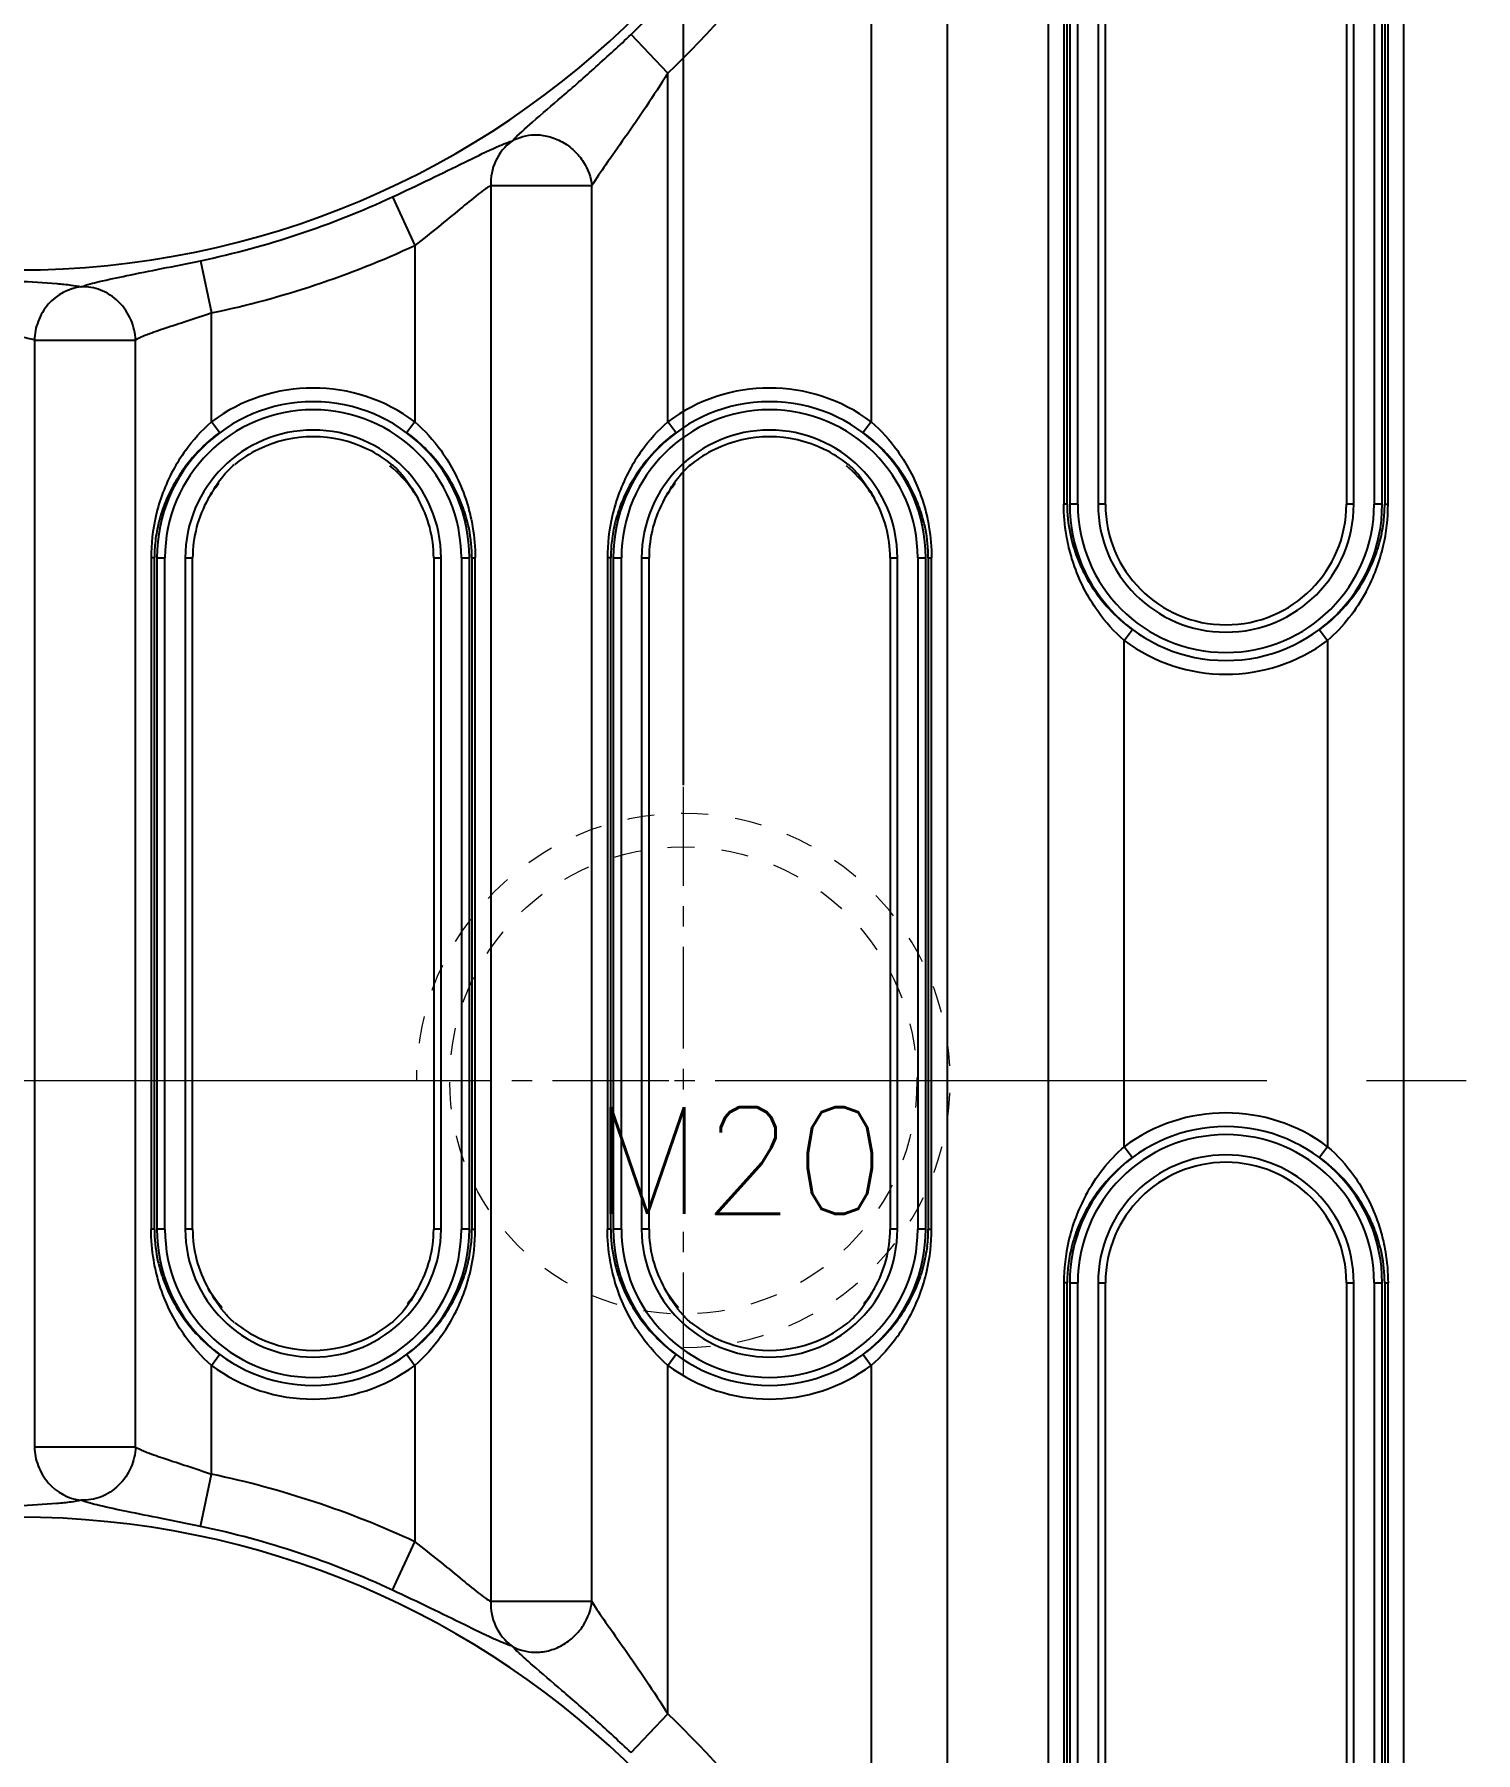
# Model space of a CAD drawing. Header units: millimetres. Extents: x 309 to 11345, y -1340 to 1318.
# Drawn here: x 1151.5 to 1205.5, y -488.6 to -424.3 of the extents above; entities that cross this region are included whole.
import ezdxf

# ---------------------------------------------------------------- set-up
doc = ezdxf.new("R2010")
doc.units = ezdxf.units.MM
doc.header["$LTSCALE"] = 16.335
doc.header["$PDMODE"] = 3
doc.header["$PDSIZE"] = 0.3125
doc.linetypes.add('CENTER', pattern=[0.6, 0.375, -0.075, 0.075, -0.075])
doc.linetypes.add('HIDDEN', pattern=[0.2, 0.1, -0.1])
doc.layers.get('0').update_dxf_attribs({"linetype": 'CONTINUOUS'})
doc.layers.get('Defpoints').update_dxf_attribs({"linetype": 'CONTINUOUS'})
doc.layers.add('center', color=1, linetype='CENTER', lineweight=9)
doc.layers.add('screw', color=33, linetype='CONTINUOUS', lineweight=13)
doc.styles.get("Standard").update_dxf_attribs({"font": 'txt', "width": 0.8})
doc.styles.add('TXT', font='txt.shx', dxfattribs={"bigfont": 'gbcbig.shx'})
doc.dimstyles.get("Standard").update_dxf_attribs({"dimtxt": 0.15625, "dimasz": 0.1875, "dimexe": 0.125, "dimexo": 0.0625, "dimtad": 0, "dimtih": 1, "dimtoh": 1, "dimdsep": 46, "dimtxsty": 'Standard', "dimcen": 0.09, "dimadec": 0, "dimazin": 0, "dimtp": 0.01, "dimtm": 0.01, "dimtfac": 1, "dimtofl": 0, "dimtmove": 0, "dimatfit": 3, "dimfxl": 0, "dimtolj": 1, "dimarcsym": 0})

# ---------------------------------------------------------------- blocks, each defined once
blk = doc.blocks.new('screw_m20_g')
at = {"layer": 'screw', "color": 1, "linetype": 'CENTER', "ltscale": 0.621977}
for p, q in [((0, -11), (0, 11)), ((-11, 0), (11, 0))]:
    blk.add_line(p, q, dxfattribs=at)
at = {"layer": 'screw', "linetype": 'HIDDEN', "ltscale": 0.621977}
blk.add_circle((0, 0), 8.75, dxfattribs=at)
at = {"layer": 'screw', "color": 92, "linetype": 'HIDDEN', "ltscale": 0.621977}
blk.add_arc((0, 0), 10, 270, 180, dxfattribs=at)
at = {"layer": 'screw', "color": 6, "style": 'TXT'}
blk.add_text('M20', height=4, dxfattribs=at).set_placement((-3.4, -5))
blk = doc.blocks.new('*D106')
at = {"color": 4, "lineweight": -2}
blk.add_line((1325.71, -463.458), (1335.614, -463.458), dxfattribs=at)
at = {"layer": 'Defpoints', "color": 0}
for p in [(1045.847, -463.458), (1325.647, -463.458), (1335.614, -463.458)]:
    blk.add_point(p, dxfattribs=at)
at = {"color": 6, "insert": (1345.614, -463.458), "char_height": 10, "attachment_point": 5}
blk.add_mtext('\\A1;0.00', dxfattribs=at)
blk = doc.blocks.new('*D107')
at = {"color": 4, "lineweight": -2}
blk.add_line((1272.21, -436.428), (1335.614, -436.428), dxfattribs=at)
at = {"layer": 'Defpoints', "color": 0}
for p in [(1272.147, -436.428), (1335.614, -436.428), (1045.847, -463.458)]:
    blk.add_point(p, dxfattribs=at)
at = {"color": 6, "insert": (1350.947, -436.428), "char_height": 10, "attachment_point": 5}
blk.add_mtext('\\A1;27.03', dxfattribs=at)
blk = doc.blocks.new('*D108')
at = {"color": 4, "lineweight": -2}
blk.add_line((1291.426, -408.458), (1335.614, -408.458), dxfattribs=at)
at = {"layer": 'Defpoints', "color": 0}
for p in [(1291.364, -408.458), (1335.614, -408.458), (1045.847, -463.458)]:
    blk.add_point(p, dxfattribs=at)
at = {"color": 6, "insert": (1350.281, -408.458), "char_height": 10, "attachment_point": 5}
blk.add_mtext('\\A1;55.00', dxfattribs=at)
blk = doc.blocks.new('*D109')
at = {"color": 4, "lineweight": -2}
blk.add_line((1250.358, -391.101), (1335.614, -391.101), dxfattribs=at)
at = {"layer": 'Defpoints', "color": 0}
for p in [(1250.296, -391.101), (1335.614, -391.101), (1045.847, -463.458)]:
    blk.add_point(p, dxfattribs=at)
at = {"color": 6, "insert": (1351.614, -391.101), "char_height": 10, "attachment_point": 5}
blk.add_mtext('\\A1;72.36', dxfattribs=at)
blk = doc.blocks.new('*D110')
at = {"color": 4, "lineweight": -2}
blk.add_line((1248.11, -321.428), (1335.614, -321.428), dxfattribs=at)
at = {"layer": 'Defpoints', "color": 0}
for p in [(1248.047, -321.428), (1335.614, -321.428), (1045.847, -463.458)]:
    blk.add_point(p, dxfattribs=at)
at = {"color": 6, "insert": (1353.614, -321.428), "char_height": 10, "attachment_point": 5}
blk.add_mtext('\\A1;142.03', dxfattribs=at)
blk = doc.blocks.new('*D111')
at = {"color": 4, "lineweight": -2}
blk.add_line((1273.204, -303.458), (1335.614, -303.458), dxfattribs=at)
at = {"layer": 'Defpoints', "color": 0}
for p in [(1273.141, -303.458), (1335.614, -303.458), (1045.847, -463.458)]:
    blk.add_point(p, dxfattribs=at)
at = {"color": 6, "insert": (1352.281, -303.458), "char_height": 10, "attachment_point": 5}
blk.add_mtext('\\A1;160.00', dxfattribs=at)
blk = doc.blocks.new('*D112')
at = {"color": 4, "lineweight": -2}
blk.add_line((1050.31, -283.428), (1335.614, -283.428), dxfattribs=at)
at = {"layer": 'Defpoints', "color": 0}
for p in [(1050.247, -283.428), (1335.614, -283.428), (1045.847, -463.458)]:
    blk.add_point(p, dxfattribs=at)
at = {"color": 6, "insert": (1352.947, -283.428), "char_height": 10, "attachment_point": 5}
blk.add_mtext('\\A1;180.03', dxfattribs=at)
blk = doc.blocks.new('*D113')
at = {"color": 4, "lineweight": -2}
blk.add_line((1290.91, -258.458), (1335.614, -258.458), dxfattribs=at)
at = {"layer": 'Defpoints', "color": 0}
for p in [(1290.847, -258.458), (1335.614, -258.458), (1045.847, -463.458)]:
    blk.add_point(p, dxfattribs=at)
at = {"color": 6, "insert": (1353.614, -258.458), "char_height": 10, "attachment_point": 5}
blk.add_mtext('\\A1;205.00', dxfattribs=at)
blk = doc.blocks.new('*D114')
at = {"color": 4, "lineweight": -2}
blk.add_line((1272.21, -487.928), (1335.614, -487.928), dxfattribs=at)
at = {"layer": 'Defpoints', "color": 0}
for p in [(1045.847, -463.458), (1272.147, -487.928), (1335.614, -487.928)]:
    blk.add_point(p, dxfattribs=at)
at = {"color": 6, "insert": (1351.614, -487.928), "char_height": 10, "attachment_point": 5}
blk.add_mtext('\\A1;24.47', dxfattribs=at)
blk = doc.blocks.new('*D115')
at = {"color": 4, "lineweight": -2}
for p, q in [((1302.807, -503.458), (1315.614, -502.458)), ((1315.614, -502.458), (1335.614, -502.458)), ((1282.869, -503.458), (1302.807, -503.458))]:
    blk.add_line(p, q, dxfattribs=at)
at = {"layer": 'Defpoints', "color": 0}
for p in [(1045.847, -463.458), (1335.614, -502.458), (1282.807, -503.458)]:
    blk.add_point(p, dxfattribs=at)
at = {"color": 6, "insert": (1349.614, -502.458), "char_height": 10, "attachment_point": 5}
blk.add_mtext('\\A1;40.00', dxfattribs=at)
blk = doc.blocks.new('*D116')
at = {"color": 4, "lineweight": -2}
blk.add_line((1250.358, -521.816), (1335.614, -521.816), dxfattribs=at)
at = {"layer": 'Defpoints', "color": 0}
for p in [(1045.847, -463.458), (1250.296, -521.816), (1335.614, -521.816)]:
    blk.add_point(p, dxfattribs=at)
at = {"color": 6, "insert": (1351.614, -521.816), "char_height": 10, "attachment_point": 5}
blk.add_mtext('\\A1;58.36', dxfattribs=at)
blk = doc.blocks.new('*D117')
at = {"color": 4, "lineweight": -2}
blk.add_line((1248.31, -589.328), (1335.614, -589.328), dxfattribs=at)
at = {"layer": 'Defpoints', "color": 0}
for p in [(1045.847, -463.458), (1248.247, -589.328), (1335.614, -589.328)]:
    blk.add_point(p, dxfattribs=at)
at = {"color": 6, "insert": (1354.281, -589.328), "char_height": 10, "attachment_point": 5}
blk.add_mtext('\\A1;125.87', dxfattribs=at)
blk = doc.blocks.new('*D118')
at = {"color": 4, "lineweight": -2}
blk.add_line((1272.345, -608.458), (1335.614, -608.458), dxfattribs=at)
at = {"layer": 'Defpoints', "color": 0}
for p in [(1045.847, -463.458), (1272.283, -608.458), (1335.614, -608.458)]:
    blk.add_point(p, dxfattribs=at)
at = {"color": 6, "insert": (1352.947, -608.458), "char_height": 10, "attachment_point": 5}
blk.add_mtext('\\A1;145.00', dxfattribs=at)
blk = doc.blocks.new('*D119')
at = {"color": 4, "lineweight": -2}
for p, q in [((1045.91, -628.458), (1295.614, -628.458)), ((1295.614, -628.458), (1315.614, -628.208)), ((1315.614, -628.208), (1335.614, -628.208))]:
    blk.add_line(p, q, dxfattribs=at)
at = {"layer": 'Defpoints', "color": 0}
for p in [(1045.847, -463.458), (1045.847, -628.458), (1335.614, -628.208)]:
    blk.add_point(p, dxfattribs=at)
at = {"color": 6, "insert": (1352.947, -628.208), "char_height": 10, "attachment_point": 5}
blk.add_mtext('\\A1;165.00', dxfattribs=at)
blk = doc.blocks.new('*D120')
at = {"color": 4, "lineweight": -2}
blk.add_line((1290.91, -668.458), (1335.614, -668.458), dxfattribs=at)
at = {"layer": 'Defpoints', "color": 0}
for p in [(1045.847, -463.458), (1290.847, -668.458), (1335.614, -668.458)]:
    blk.add_point(p, dxfattribs=at)
at = {"color": 6, "insert": (1353.614, -668.458), "char_height": 10, "attachment_point": 5}
blk.add_mtext('\\A1;205.00', dxfattribs=at)
blk = doc.blocks.new('*D123')
at = {"color": 4, "lineweight": -2}
for p, q in [((1158.43, -230.167), (1158.43, -210.167)), ((1170.647, -250.167), (1158.43, -230.167)), ((1170.647, -278.966), (1170.647, -250.167))]:
    blk.add_line(p, q, dxfattribs=at)
at = {"layer": 'Defpoints', "color": 0}
for p in [(1158.43, -210.167), (1170.647, -279.028), (1045.847, -463.458)]:
    blk.add_point(p, dxfattribs=at)
at = {"color": 6, "insert": (1158.43, -192.167), "char_height": 10, "attachment_point": 5, "rotation": 90}
blk.add_mtext('\\A1;124.80', dxfattribs=at)
blk = doc.blocks.new('*D124')
at = {"color": 4, "lineweight": -2}
for p, q in [((1232.141, -230.167), (1232.141, -210.167)), ((1243.647, -250.167), (1232.141, -230.167)), ((1243.647, -316.966), (1243.647, -250.167))]:
    blk.add_line(p, q, dxfattribs=at)
at = {"layer": 'Defpoints', "color": 0}
for p in [(1232.141, -210.167), (1243.647, -317.028), (1045.847, -463.458)]:
    blk.add_point(p, dxfattribs=at)
at = {"color": 6, "insert": (1232.141, -192.167), "char_height": 10, "attachment_point": 5, "rotation": 90}
blk.add_mtext('\\A1;197.80', dxfattribs=at)
blk = doc.blocks.new('*D125')
at = {"color": 4, "lineweight": -2}
for p, q in [((1243.861, -230.167), (1243.861, -210.167)), ((1245.346, -250.167), (1243.861, -230.167)), ((1245.346, -386.088), (1245.346, -250.167))]:
    blk.add_line(p, q, dxfattribs=at)
at = {"layer": 'Defpoints', "color": 0}
for p in [(1243.861, -210.167), (1245.346, -386.151), (1045.847, -463.458)]:
    blk.add_point(p, dxfattribs=at)
at = {"color": 6, "insert": (1243.861, -192.167), "char_height": 10, "attachment_point": 5, "rotation": 90}
blk.add_mtext('\\A1;199.50', dxfattribs=at)
blk = doc.blocks.new('*D126')
at = {"color": 4, "lineweight": -2}
for p, q in [((1302.014, -230.167), (1302.014, -210.167)), ((1290.847, -234.482), (1302.014, -230.167)), ((1290.847, -254.42), (1290.847, -234.482))]:
    blk.add_line(p, q, dxfattribs=at)
at = {"layer": 'Defpoints', "color": 0}
for p in [(1302.014, -210.167), (1290.847, -254.482), (1045.847, -463.458)]:
    blk.add_point(p, dxfattribs=at)
at = {"color": 6, "insert": (1302.014, -191.501), "char_height": 10, "attachment_point": 5, "rotation": 90}
blk.add_mtext('\\A1;245.00', dxfattribs=at)
blk = doc.blocks.new('*D127')
at = {"color": 4, "lineweight": -2}
blk.add_line((1267.747, -431.966), (1267.747, -210.167), dxfattribs=at)
at = {"layer": 'Defpoints', "color": 0}
for p in [(1267.747, -210.167), (1267.747, -432.028), (1045.847, -463.458)]:
    blk.add_point(p, dxfattribs=at)
at = {"color": 6, "insert": (1267.747, -192.167), "char_height": 10, "attachment_point": 5, "rotation": 90}
blk.add_mtext('\\A1;221.90', dxfattribs=at)
blk = doc.blocks.new('*D128')
at = {"color": 4, "lineweight": -2}
blk.add_line((1175.847, -452.396), (1175.847, -210.167), dxfattribs=at)
at = {"layer": 'Defpoints', "color": 0}
for p in [(1175.847, -210.167), (1175.847, -452.458), (1045.847, -463.458)]:
    blk.add_point(p, dxfattribs=at)
at = {"color": 6, "insert": (1175.847, -193.501), "char_height": 10, "attachment_point": 5, "rotation": 90}
blk.add_mtext('\\A1;130.00', dxfattribs=at)
blk = doc.blocks.new('*D131')
at = {"color": 4, "lineweight": -2}
blk.add_line((1245.346, -525.14), (1245.346, -714.629), dxfattribs=at)
at = {"layer": 'Defpoints', "color": 0}
for p in [(1045.847, -463.458), (1245.346, -525.077), (1245.346, -714.629)]:
    blk.add_point(p, dxfattribs=at)
at = {"color": 6, "insert": (1245.346, -732.629), "char_height": 10, "attachment_point": 5, "rotation": 90}
blk.add_mtext('\\A1;199.50', dxfattribs=at)
blk = doc.blocks.new('*D132')
at = {"color": 4, "lineweight": -2}
for p, q in [((1243.847, -593.791), (1243.847, -674.629)), ((1243.847, -674.629), (1234.06, -694.629)), ((1234.06, -694.629), (1234.06, -714.629))]:
    blk.add_line(p, q, dxfattribs=at)
at = {"layer": 'Defpoints', "color": 0}
for p in [(1045.847, -463.458), (1243.847, -593.728), (1234.06, -714.629)]:
    blk.add_point(p, dxfattribs=at)
at = {"color": 6, "insert": (1234.06, -731.963), "char_height": 10, "attachment_point": 5, "rotation": 90}
blk.add_mtext('\\A1;198.00', dxfattribs=at)
blk = doc.blocks.new('*D133')
at = {"color": 4, "lineweight": -2}
blk.add_line((1267.747, -492.391), (1267.747, -714.629), dxfattribs=at)
at = {"layer": 'Defpoints', "color": 0}
for p in [(1045.847, -463.458), (1267.747, -492.328), (1267.747, -714.629)]:
    blk.add_point(p, dxfattribs=at)
at = {"color": 6, "insert": (1267.747, -732.629), "char_height": 10, "attachment_point": 5, "rotation": 90}
blk.add_mtext('\\A1;221.90', dxfattribs=at)
blk = doc.blocks.new('*D134')
at = {"color": 4, "lineweight": -2}
for p, q in [((1290.847, -668.521), (1290.847, -688.458)), ((1290.847, -688.458), (1302.533, -694.629)), ((1302.533, -694.629), (1302.533, -714.629))]:
    blk.add_line(p, q, dxfattribs=at)
at = {"layer": 'Defpoints', "color": 0}
for p in [(1045.847, -463.458), (1290.847, -668.458), (1302.533, -714.629)]:
    blk.add_point(p, dxfattribs=at)
at = {"color": 6, "insert": (1302.533, -733.296), "char_height": 10, "attachment_point": 5, "rotation": 90}
blk.add_mtext('\\A1;245.00', dxfattribs=at)
blk = doc.blocks.new('*D165')
at = {"color": 4, "lineweight": -2}
for p, q in [((1285.656, -229.338), (1285.656, -209.338)), ((1275.847, -249.338), (1285.656, -229.338)), ((1275.847, -386.638), (1275.847, -249.338))]:
    blk.add_line(p, q, dxfattribs=at)
at = {"layer": 'Defpoints', "color": 0}
for p in [(1285.656, -209.338), (1275.847, -386.701), (1045.847, -463.458)]:
    blk.add_point(p, dxfattribs=at)
at = {"color": 6, "insert": (1285.656, -191.338), "char_height": 10, "attachment_point": 5, "rotation": 90}
blk.add_mtext('\\A1;230.00', dxfattribs=at)
blk = doc.blocks.new('*D166')
at = {"color": 4, "lineweight": -2}
for p, q in [((1275.847, -526.278), (1275.847, -675.217)), ((1275.847, -675.217), (1285.463, -695.217)), ((1285.463, -695.217), (1285.463, -715.217))]:
    blk.add_line(p, q, dxfattribs=at)
at = {"layer": 'Defpoints', "color": 0}
for p in [(1045.847, -463.458), (1275.847, -526.216), (1285.463, -715.217)]:
    blk.add_point(p, dxfattribs=at)
at = {"color": 6, "insert": (1285.463, -733.217), "char_height": 10, "attachment_point": 5, "rotation": 90}
blk.add_mtext('\\A1;230.00', dxfattribs=at)
blk = doc.blocks.new('*D218')
at = {"color": 4, "lineweight": -2}
blk.add_line((1257.372, -356.458), (1334.895, -356.458), dxfattribs=at)
at = {"layer": 'Defpoints', "color": 0}
for p in [(1257.31, -356.458), (1334.895, -356.458), (1045.847, -463.458)]:
    blk.add_point(p, dxfattribs=at)
at = {"color": 6, "insert": (1351.562, -356.458), "char_height": 10, "attachment_point": 5}
blk.add_mtext('\\A1;107.00', dxfattribs=at)
blk = doc.blocks.new('*D221')
at = {"color": 4, "lineweight": -2}
for p, q in [((1253.827, -229.49), (1253.827, -209.49)), ((1252.91, -249.49), (1253.827, -229.49)), ((1252.91, -351.996), (1252.91, -249.49))]:
    blk.add_line(p, q, dxfattribs=at)
at = {"layer": 'Defpoints', "color": 0}
for p in [(1253.827, -209.49), (1252.91, -352.058), (1045.847, -463.458)]:
    blk.add_point(p, dxfattribs=at)
at = {"color": 6, "insert": (1253.827, -190.823), "char_height": 10, "attachment_point": 5, "rotation": 90}
blk.add_mtext('\\A1;207.06', dxfattribs=at)

msp = doc.modelspace()

# ---------------------------------------------------------------- linework, layer by layer
at = {"color": 7, "linetype": 'Continuous'}
for p, q in [((1185.727, -331.877), (1185.727, -581.04)), ((1189.518, -581.04), (1189.518, -331.877)), ((1202.821, -334.038), (1202.821, -579.008)), ((1190.098, -337.105), (1190.098, -441.878)), ((1190.222, -441.878), (1190.222, -337.105)), ((1190.318, -337.105), (1190.318, -441.878)), ((1190.619, -441.878), (1190.619, -337.105)), ((1191.38, -337.105), (1191.38, -441.878)), ((1191.656, -441.878), (1191.656, -337.105)), ((1200.683, -337.105), (1200.683, -441.878)), ((1200.959, -441.878), (1200.959, -337.105)), ((1201.72, -337.105), (1201.72, -441.878)), ((1202.021, -441.878), (1202.021, -337.105)), ((1202.116, -337.105), (1202.116, -441.878)), ((1202.241, -441.878), (1202.241, -337.105)), ((1182.884, -415.171), (1182.884, -438.789)), ((1175.268, -425.733), (1173.889, -424.284)), ((1175.268, -438.789), (1175.268, -425.733)), ((1164.948, -430.369), (1165.79, -432.183)), ((1168.634, -429.945), (1172.425, -429.945)), ((1168.634, -429.945), (1168.634, -482.971)), ((1172.425, -482.971), (1172.425, -429.945)), ((1165.79, -432.183), (1165.79, -438.789)), ((1157.764, -432.756), (1158.174, -434.713)), ((1158.174, -438.789), (1158.174, -434.713)), ((1151.54, -435.729), (1155.331, -435.729)), ((1151.54, -435.729), (1151.54, -477.187)), ((1155.331, -477.187), (1155.331, -435.729)), ((1158.474, -439.191), (1158.174, -438.789)), ((1165.79, -438.789), (1165.49, -439.191)), ((1175.568, -439.191), (1175.268, -438.789)), ((1182.884, -438.789), (1182.584, -439.191)), ((1190.222, -441.878), (1190.098, -441.878)), ((1190.619, -441.878), (1190.318, -441.878)), ((1191.656, -441.878), (1191.38, -441.878)), ((1200.959, -441.878), (1200.683, -441.878)), ((1202.021, -441.878), (1201.72, -441.878)), ((1202.116, -441.878), (1202.241, -441.878)), ((1156.035, -443.889), (1155.911, -443.889)), ((1155.911, -443.889), (1155.911, -469.027)), ((1156.035, -469.027), (1156.035, -443.889)), ((1156.131, -443.889), (1156.432, -443.889)), ((1156.131, -443.889), (1156.131, -469.027)), ((1156.432, -469.027), (1156.432, -443.889)), ((1157.193, -443.889), (1157.469, -443.889)), ((1157.193, -443.889), (1157.193, -469.027)), ((1157.469, -469.027), (1157.469, -443.889)), ((1166.496, -443.889), (1166.772, -443.889)), ((1166.496, -443.889), (1166.496, -469.027)), ((1166.772, -469.027), (1166.772, -443.889)), ((1167.533, -443.889), (1167.834, -443.889)), ((1167.533, -443.889), (1167.533, -469.027)), ((1167.834, -469.027), (1167.834, -443.889)), ((1167.929, -443.889), (1168.054, -443.889)), ((1167.929, -443.889), (1167.929, -469.027)), ((1168.054, -469.027), (1168.054, -443.889)), ((1173.129, -443.889), (1173.005, -443.889)), ((1173.005, -443.889), (1173.005, -469.027)), ((1173.129, -469.027), (1173.129, -443.889)), ((1173.224, -443.889), (1173.525, -443.889)), ((1173.224, -443.889), (1173.224, -469.027)), ((1173.525, -469.027), (1173.525, -443.889)), ((1174.286, -443.889), (1174.562, -443.889)), ((1174.286, -443.889), (1174.286, -469.027)), ((1174.562, -469.027), (1174.562, -443.889)), ((1183.59, -443.889), (1183.865, -443.889)), ((1183.59, -443.889), (1183.59, -469.027)), ((1183.865, -469.027), (1183.865, -443.889)), ((1184.626, -443.889), (1184.927, -443.889)), ((1184.626, -443.889), (1184.626, -469.027)), ((1184.927, -469.027), (1184.927, -443.889)), ((1185.023, -443.889), (1185.147, -443.889)), ((1185.023, -443.889), (1185.023, -469.027)), ((1185.147, -469.027), (1185.147, -443.889)), ((1192.361, -446.979), (1192.661, -446.577)), ((1199.677, -446.577), (1199.977, -446.979)), ((1192.361, -465.938), (1192.361, -446.979)), ((1199.977, -446.979), (1199.977, -465.938)), ((1192.661, -466.339), (1192.361, -465.938)), ((1199.977, -465.938), (1199.677, -466.339)), ((1156.035, -469.027), (1155.911, -469.027)), ((1156.432, -469.027), (1156.131, -469.027)), ((1157.469, -469.027), (1157.193, -469.027)), ((1166.772, -469.027), (1166.496, -469.027)), ((1167.834, -469.027), (1167.533, -469.027)), ((1167.929, -469.027), (1168.054, -469.027)), ((1173.129, -469.027), (1173.005, -469.027)), ((1173.525, -469.027), (1173.224, -469.027)), ((1174.562, -469.027), (1174.286, -469.027)), ((1183.865, -469.027), (1183.59, -469.027)), ((1184.927, -469.027), (1184.626, -469.027)), ((1185.023, -469.027), (1185.147, -469.027)), ((1190.222, -471.038), (1190.098, -471.038)), ((1190.098, -471.038), (1190.098, -575.811)), ((1190.222, -575.811), (1190.222, -471.038)), ((1190.318, -471.038), (1190.619, -471.038)), ((1190.318, -471.038), (1190.318, -575.811)), ((1190.619, -575.811), (1190.619, -471.038)), ((1191.38, -471.038), (1191.656, -471.038)), ((1191.38, -471.038), (1191.38, -575.811)), ((1191.656, -575.811), (1191.656, -471.038)), ((1200.683, -471.038), (1200.959, -471.038)), ((1200.683, -471.038), (1200.683, -575.811)), ((1200.959, -575.811), (1200.959, -471.038)), ((1201.72, -471.038), (1202.021, -471.038)), ((1201.72, -471.038), (1201.72, -575.811)), ((1202.021, -575.811), (1202.021, -471.038)), ((1202.116, -471.038), (1202.241, -471.038)), ((1202.116, -471.038), (1202.116, -575.811)), ((1202.241, -575.811), (1202.241, -471.038)), ((1158.174, -474.127), (1158.474, -473.725)), ((1158.174, -478.203), (1158.174, -474.127)), ((1165.49, -473.725), (1165.79, -474.127)), ((1165.79, -474.127), (1165.79, -480.733)), ((1175.268, -474.127), (1175.568, -473.725)), ((1175.268, -487.183), (1175.268, -474.127)), ((1182.584, -473.725), (1182.884, -474.127)), ((1182.884, -474.127), (1182.884, -497.745)), ((1155.331, -477.187), (1151.54, -477.187)), ((1157.764, -480.16), (1158.174, -478.203)), ((1164.948, -482.547), (1165.79, -480.733)), ((1172.425, -482.971), (1168.634, -482.971)), ((1173.889, -488.632), (1175.268, -487.183))]:
    msp.add_line(p, q, dxfattribs=at)
for centre, radius, start, end in [((1150.922, -400.15), 32.954, 270, 90), ((1150.922, -400.15), 33.316, 313.581, 334.82747), ((1150.922, -400.15), 35.316, 313.581, 334.82747), ((1150.922, -400.15), 33.316, 281.85069, 294.8986), ((1150.922, -400.15), 35.316, 281.85069, 294.8986), ((1161.982, -443.889), 6.365, 53.25404, 126.74596), ((1179.076, -443.889), 6.365, 53.25404, 126.74596), ((1161.982, -443.889), 5.852, 0, 180), ((1179.076, -443.889), 5.852, 0, 180), ((1161.982, -443.889), 5.551, 0, 180), ((1179.076, -443.889), 5.551, 0, 180), ((1161.982, -443.889), 4.79, 0, 180), ((1162.197, -444.199), 6.24, 129.69019, 140.63245), ((1162.299, -444.313), 6.393, 126.748, 129.74056), ((1161.982, -444.012), 4.664, 63.96218, 116.03267), ((1161.806, -444.143), 6.173, 49.80111, 53.34957), ((1161.717, -444.249), 6.311, 42.47507, 49.80862), ((1179.076, -443.889), 4.79, 0, 180), ((1179.291, -444.199), 6.24, 129.69026, 140.63245), ((1179.393, -444.313), 6.393, 126.748, 129.74063), ((1179.076, -444.013), 4.664, 63.96565, 116.03188), ((1178.899, -444.143), 6.173, 49.80138, 53.34957), ((1178.81, -444.249), 6.311, 42.47507, 49.80889), ((1162.666, -443.792), 6.732, 144.34169, 151.74468), ((1162.029, -444.118), 4.78, 115.98161, 128.66822), ((1161.937, -444.118), 4.779, 51.34028, 64.01248), ((1161.879, -444.106), 6.095, 32.40586, 42.51331), ((1179.759, -443.792), 6.732, 144.34169, 151.74468), ((1179.125, -444.123), 4.785, 115.98445, 128.658), ((1179.023, -444.127), 4.79, 51.35095, 63.99998), ((1178.973, -444.106), 6.095, 32.40586, 42.51331), ((1162.776, -443.856), 6.86, 151.70951, 167.07638), ((1162.091, -444.112), 6.102, 140.63623, 147.92921), ((1179.87, -443.856), 6.86, 151.70951, 167.07638), ((1179.185, -444.112), 6.102, 140.63623, 147.92921), ((1161.939, -444.019), 5.924, 149.14275, 157.86892), ((1162.041, -444.078), 6.042, 147.94484, 149.15733), ((1162.181, -444.127), 4.805, 140.93528, 149.2005), ((1161.988, -444.037), 5.966, 21.71174, 32.40829), ((1179.033, -444.019), 5.924, 149.14275, 157.86892), ((1179.134, -444.078), 6.042, 147.94484, 149.15733), ((1179.274, -444.127), 4.805, 140.93528, 149.2005), ((1179.082, -444.037), 5.966, 21.71174, 32.40829), ((1161.761, -443.946), 5.732, 157.87532, 165.89125), ((1161.982, -443.889), 4.514, 150.50383, 180), ((1161.982, -443.889), 4.514, 0, 29.49639), ((1178.854, -443.946), 5.732, 157.87532, 165.89125), ((1179.076, -443.889), 4.514, 150.50383, 180), ((1179.076, -443.889), 4.514, 0, 29.49639), ((1195.853, -441.861), 5.631, 180.17075, 191.28696), ((1196.169, -441.878), 5.852, 180, 0), ((1196.169, -441.878), 5.551, 180, 360), ((1196.169, -441.878), 4.79, 180, 360), ((1196.169, -441.878), 4.514, 180, 0), ((1195.252, -441.874), 6.989, 347.02362, 359.96407), ((1196.659, -441.878), 5.457, 353.30782, 359.99252), ((1162.896, -443.893), 6.985, 167.0025, 179.96792), ((1161.599, -443.904), 5.565, 165.90603, 173.29158), ((1179.99, -443.893), 6.985, 167.0025, 179.96792), ((1178.693, -443.904), 5.565, 165.90603, 173.29158), ((1196.553, -441.864), 5.564, 345.90789, 353.29315), ((1161.491, -443.89), 5.455, 173.30508, 179.99397), ((1162.299, -443.906), 5.631, 0.17075, 11.28696), ((1178.584, -443.89), 5.455, 173.30508, 179.99397), ((1179.392, -443.906), 5.631, 0.17075, 11.28696), ((1196.391, -441.821), 5.732, 337.87921, 345.89352), ((1196.213, -441.748), 5.924, 329.14621, 337.87264), ((1195.375, -441.911), 6.86, 331.72675, 347.0951), ((1196.065, -441.659), 6.097, 320.63753, 329.14015), ((1196.41, -441.544), 6.275, 222.45432, 233.32018), ((1195.936, -441.552), 6.265, 306.67157, 320.62534), ((1196.169, -441.878), 6.365, 233.25404, 306.74596), ((1196.169, -471.038), 5.852, 0, 180), ((1196.169, -471.038), 6.365, 53.25404, 126.74596), ((1196.169, -471.038), 5.551, 0, 180), ((1196.169, -471.038), 4.79, 0, 180), ((1196.403, -471.365), 6.265, 126.67154, 140.62332), ((1196.169, -471.038), 4.514, 0, 180), ((1195.927, -471.374), 6.277, 42.47881, 53.31829), ((1196.963, -471.005), 6.86, 151.70951, 167.07638), ((1196.274, -471.257), 6.097, 140.63545, 149.13661), ((1196.126, -471.168), 5.924, 149.14275, 157.86892), ((1161.666, -469.01), 5.631, 180.17075, 191.28696), ((1161.982, -469.027), 5.852, 180, 0), ((1161.982, -469.027), 5.551, 180, 360), ((1161.982, -469.027), 4.79, 180, 360), ((1161.982, -469.027), 4.514, 180, 209.49639), ((1161.982, -469.027), 4.514, 330.50383, 0), ((1161.068, -469.023), 6.985, 347.0025, 359.96792), ((1162.474, -469.026), 5.455, 353.30508, 359.99397), ((1178.76, -469.01), 5.631, 180.17075, 191.28696), ((1179.076, -469.027), 5.852, 180, 0), ((1179.076, -469.027), 5.551, 180, 360), ((1179.076, -469.027), 4.79, 180, 360), ((1179.076, -469.027), 4.514, 180, 209.49639), ((1179.076, -469.027), 4.514, 330.50383, 0), ((1178.162, -469.023), 6.985, 347.0025, 359.96792), ((1179.568, -469.026), 5.455, 353.30508, 359.99397), ((1195.948, -471.095), 5.732, 157.87532, 165.89125), ((1162.365, -469.012), 5.565, 345.90603, 353.29158), ((1179.459, -469.012), 5.565, 345.90603, 353.29158), ((1197.083, -471.042), 6.985, 167.0025, 179.96792), ((1195.786, -471.052), 5.565, 165.90603, 173.29158), ((1162.204, -468.97), 5.732, 337.87532, 345.89125), ((1179.297, -468.97), 5.732, 337.87532, 345.89125), ((1195.678, -471.038), 5.455, 173.30508, 179.99397), ((1196.486, -471.054), 5.63, 0.16988, 11.27664), ((1161.188, -469.06), 6.86, 331.70951, 347.07638), ((1178.282, -469.06), 6.86, 331.70951, 347.07638), ((1161.976, -468.879), 5.966, 201.71174, 212.40829), ((1162.179, -468.791), 4.802, 210.79464, 221.26776), ((1161.784, -468.789), 4.805, 320.93528, 329.2005), ((1162.026, -468.897), 5.924, 329.14275, 337.86892), ((1179.07, -468.879), 5.966, 201.71174, 212.40829), ((1179.272, -468.791), 4.802, 210.79466, 221.26768), ((1178.877, -468.789), 4.805, 320.93519, 329.2005), ((1179.119, -468.897), 5.924, 329.14275, 337.86892), ((1162.085, -468.81), 6.095, 212.40586, 222.51331), ((1161.874, -468.804), 6.102, 320.63623, 327.92921), ((1161.299, -469.124), 6.732, 324.34169, 331.74468), ((1161.924, -468.838), 6.042, 327.94484, 329.15733), ((1179.179, -468.81), 6.095, 212.40586, 222.51331), ((1178.967, -468.804), 6.102, 320.63623, 327.92921), ((1178.393, -469.124), 6.732, 324.34169, 331.74468), ((1179.017, -468.838), 6.042, 327.94484, 329.15733), ((1162.248, -468.667), 6.311, 222.47506, 229.80989), ((1162.033, -468.792), 4.786, 231.35107, 244.00529), ((1161.936, -468.796), 4.781, 295.9862, 308.65792), ((1161.767, -468.717), 6.24, 309.69159, 320.63245), ((1179.341, -468.667), 6.311, 222.47507, 229.80858), ((1179.121, -468.798), 4.779, 231.34038, 244.01221), ((1179.029, -468.798), 4.78, 295.98256, 308.66562), ((1178.861, -468.717), 6.24, 309.68998, 320.63245), ((1162.159, -468.773), 6.173, 229.80238, 233.34958), ((1161.982, -468.904), 4.664, 243.9672, 296.03374), ((1161.666, -468.603), 6.393, 306.748, 309.74195), ((1179.253, -468.773), 6.173, 229.80107, 233.34957), ((1179.076, -468.904), 4.664, 243.96232, 296.03219), ((1178.759, -468.603), 6.393, 306.748, 309.74036), ((1161.982, -469.027), 6.365, 233.25404, 306.74596), ((1179.076, -469.027), 6.365, 233.25404, 306.74596), ((1150.922, -512.766), 35.316, 65.1014, 78.14931), ((1150.922, -512.766), 32.954, 270, 90), ((1150.922, -512.766), 33.316, 65.1014, 78.14931), ((1150.922, -512.766), 35.316, 25.17253, 46.419)]:
    msp.add_arc(centre, radius, start, end, dxfattribs=at)
for points, knots in [([(1169.43, -428.274), (1169.671, -428.024), (1170.299, -427.475), (1171.36, -426.567), (1172.601, -425.484), (1173.456, -424.696), (1173.889, -424.284)], [0, 0, 0, 0, 0.174299, 0.417376, 0.700309, 1, 1, 1, 1]), ([(1175.268, -425.733), (1175.001, -426.156), (1174.47, -426.969), (1173.685, -428.112), (1172.994, -429.086), (1172.582, -429.68), (1172.425, -429.945)], [0, 0, 0, 0, 0.294975, 0.573501, 0.81803, 1, 1, 1, 1]), ([(1164.948, -430.369), (1165.423, -430.15), (1166.328, -429.719), (1167.578, -429.106), (1168.493, -428.657), (1169.085, -428.395), (1169.325, -428.303), (1169.43, -428.274)], [0, 0, 0, 0, 0.316984, 0.607394, 0.844395, 0.93449, 1, 1, 1, 1]), ([(1169.429, -428.274), (1169.167, -428.462), (1168.744, -428.982), (1168.623, -429.632), (1168.633, -429.945)], [0, 0, 0, 0, 0.507538, 1, 1, 1, 1]), ([(1169.43, -428.274), (1169.682, -428.126), (1170.159, -427.999), (1170.809, -428.084), (1171.326, -428.285), (1171.773, -428.624), (1172.213, -429.15), (1172.39, -429.635), (1172.425, -429.945)], [0, 0, 0, 0, 0.219346, 0.349949, 0.488612, 0.629623, 0.766145, 1, 1, 1, 1]), ([(1168.634, -429.945), (1168.563, -429.981), (1168.405, -430.086), (1168.022, -430.376), (1167.443, -430.855), (1166.656, -431.5), (1166.088, -431.953), (1165.79, -432.183)], [0, 0, 0, 0, 0.065365, 0.156594, 0.398119, 0.688285, 1, 1, 1, 1]), ([(1153.295, -433.734), (1153.512, -433.65), (1154.083, -433.506), (1155.09, -433.294), (1156.358, -433.045), (1157.279, -432.857), (1157.764, -432.756)], [0, 0, 0, 0, 0.153101, 0.384056, 0.675365, 1, 1, 1, 1]), ([(1150.922, -433.52), (1151.409, -433.547), (1152.075, -433.582), (1152.866, -433.657), (1153.17, -433.704), (1153.295, -433.734)], [0, 0, 0, 0, 0.613709, 0.838324, 1, 1, 1, 1]), ([(1153.295, -433.734), (1152.833, -433.784), (1152.127, -434.166), (1151.651, -435.005), (1151.546, -435.492), (1151.54, -435.729)], [0, 0, 0, 0, 0.488062, 0.750299, 1, 1, 1, 1]), ([(1155.331, -435.729), (1155.321, -435.474), (1155.201, -434.942), (1154.739, -434.261), (1154.059, -433.816), (1153.537, -433.726), (1153.295, -433.734)], [0, 0, 0, 0, 0.244236, 0.508676, 0.767619, 1, 1, 1, 1]), ([(1158.174, -434.713), (1157.871, -434.819), (1157.29, -435.014), (1156.485, -435.275), (1155.837, -435.497), (1155.468, -435.645), (1155.331, -435.729)], [0, 0, 0, 0, 0.319166, 0.607969, 0.840407, 1, 1, 1, 1]), ([(1151.54, -435.729), (1151.461, -435.699), (1151.265, -435.654), (1150.762, -435.582), (1150.339, -435.547), (1150.032, -435.52)], [0, 0, 0, 0, 0.166338, 0.393106, 1, 1, 1, 1]), ([(1166.771, -439.87), (1167.166, -440.421), (1167.586, -441.247), (1167.829, -442.122), (1167.88, -442.346)], [0, 0, 0, 0, 0.746536, 1, 1, 1, 1]), ([(1183.864, -439.87), (1184.259, -440.421), (1184.679, -441.247), (1184.923, -442.122), (1184.974, -442.346)], [0, 0, 0, 0, 0.746536, 1, 1, 1, 1]), ([(1165.911, -441.667), (1165.844, -441.555), (1165.548, -441.101), (1165.175, -440.698), (1164.86, -440.435)], [0, 0, 0, 0, 0.241025, 1, 1, 1, 1]), ([(1164.922, -440.387), (1165.028, -440.471), (1165.424, -440.845), (1165.711, -441.314), (1165.911, -441.667)], [0, 0, 0, 0, 0.250412, 1, 1, 1, 1]), ([(1183.004, -441.667), (1182.938, -441.555), (1182.642, -441.101), (1182.268, -440.699), (1181.953, -440.435)], [0, 0, 0, 0, 0.241025, 1, 1, 1, 1]), ([(1182.016, -440.387), (1182.122, -440.471), (1182.518, -440.845), (1182.805, -441.314), (1183.004, -441.667)], [0, 0, 0, 0, 0.250412, 1, 1, 1, 1]), ([(1167.82, -442.804), (1167.803, -442.72), (1167.729, -442.389), (1167.624, -442.066), (1167.531, -441.83)], [0, 0, 0, 0, 0.253093, 1, 1, 1, 1]), ([(1184.914, -442.804), (1184.897, -442.72), (1184.823, -442.389), (1184.718, -442.066), (1184.624, -441.83)], [0, 0, 0, 0, 0.253093, 1, 1, 1, 1]), ([(1190.272, -443.421), (1190.243, -443.297), (1190.143, -442.788), (1190.098, -442.269), (1190.098, -441.878)], [0, 0, 0, 0, 0.246522, 1, 1, 1, 1]), ([(1167.88, -442.346), (1167.908, -442.471), (1168.009, -442.979), (1168.053, -443.499), (1168.053, -443.889)], [0, 0, 0, 0, 0.246522, 1, 1, 1, 1]), ([(1184.974, -442.346), (1185.002, -442.471), (1185.102, -442.979), (1185.147, -443.499), (1185.147, -443.889)], [0, 0, 0, 0, 0.246522, 1, 1, 1, 1]), ([(1190.331, -442.964), (1190.348, -443.048), (1190.422, -443.378), (1190.527, -443.702), (1190.621, -443.937)], [0, 0, 0, 0, 0.253093, 1, 1, 1, 1]), ([(1191.381, -445.897), (1190.986, -445.347), (1190.566, -444.521), (1190.322, -443.646), (1190.272, -443.421)], [0, 0, 0, 0, 0.746536, 1, 1, 1, 1]), ([(1190.621, -443.937), (1190.688, -444.105), (1190.987, -444.769), (1191.41, -445.376), (1191.78, -445.78)], [0, 0, 0, 0, 0.248204, 1, 1, 1, 1]), ([(1201.718, -468.98), (1201.651, -468.812), (1201.351, -468.147), (1200.927, -467.539), (1200.557, -467.134)], [0, 0, 0, 0, 0.2482, 1, 1, 1, 1]), ([(1200.956, -467.016), (1201.352, -467.567), (1201.772, -468.394), (1202.016, -469.27), (1202.067, -469.494)], [0, 0, 0, 0, 0.746531, 1, 1, 1, 1]), ([(1156.085, -470.57), (1156.056, -470.445), (1155.956, -469.937), (1155.911, -469.417), (1155.911, -469.027)], [0, 0, 0, 0, 0.246522, 1, 1, 1, 1]), ([(1173.178, -470.57), (1173.15, -470.445), (1173.05, -469.937), (1173.005, -469.417), (1173.005, -469.027)], [0, 0, 0, 0, 0.246522, 1, 1, 1, 1]), ([(1202.008, -469.954), (1201.991, -469.869), (1201.917, -469.539), (1201.812, -469.215), (1201.718, -468.98)], [0, 0, 0, 0, 0.253095, 1, 1, 1, 1]), ([(1202.067, -469.494), (1202.095, -469.619), (1202.196, -470.128), (1202.24, -470.647), (1202.24, -471.038)], [0, 0, 0, 0, 0.246502, 1, 1, 1, 1]), ([(1156.144, -470.112), (1156.161, -470.196), (1156.235, -470.527), (1156.34, -470.85), (1156.434, -471.086)], [0, 0, 0, 0, 0.253093, 1, 1, 1, 1]), ([(1173.238, -470.112), (1173.255, -470.196), (1173.329, -470.527), (1173.434, -470.85), (1173.527, -471.086)], [0, 0, 0, 0, 0.253093, 1, 1, 1, 1]), ([(1157.194, -473.046), (1156.799, -472.495), (1156.379, -471.669), (1156.135, -470.794), (1156.085, -470.57)], [0, 0, 0, 0, 0.746536, 1, 1, 1, 1]), ([(1174.287, -473.046), (1173.892, -472.495), (1173.473, -471.669), (1173.229, -470.794), (1173.178, -470.57)], [0, 0, 0, 0, 0.746536, 1, 1, 1, 1]), ([(1159.042, -472.53), (1158.936, -472.445), (1158.54, -472.072), (1158.254, -471.603), (1158.054, -471.249)], [0, 0, 0, 0, 0.250412, 1, 1, 1, 1]), ([(1176.136, -472.53), (1176.03, -472.445), (1175.634, -472.072), (1175.347, -471.603), (1175.147, -471.249)], [0, 0, 0, 0, 0.250412, 1, 1, 1, 1]), ([(1151.54, -477.187), (1151.546, -477.425), (1151.651, -477.911), (1152.127, -478.75), (1152.833, -479.132), (1153.295, -479.182)], [0, 0, 0, 0, 0.249694, 0.511928, 1, 1, 1, 1]), ([(1155.331, -477.187), (1155.321, -477.442), (1155.201, -477.974), (1154.739, -478.655), (1154.059, -479.1), (1153.537, -479.19), (1153.295, -479.182)], [0, 0, 0, 0, 0.244236, 0.508676, 0.767619, 1, 1, 1, 1]), ([(1155.331, -477.187), (1155.468, -477.271), (1155.837, -477.419), (1156.485, -477.641), (1157.29, -477.902), (1157.871, -478.097), (1158.174, -478.203)], [0, 0, 0, 0, 0.159592, 0.392034, 0.68084, 1, 1, 1, 1]), ([(1153.295, -479.182), (1153.17, -479.212), (1152.865, -479.259), (1152.075, -479.334), (1151.409, -479.369), (1150.922, -479.396)], [0, 0, 0, 0, 0.161683, 0.386343, 1, 1, 1, 1]), ([(1157.764, -480.16), (1157.279, -480.059), (1156.358, -479.871), (1155.09, -479.622), (1154.083, -479.41), (1153.512, -479.266), (1153.295, -479.182)], [0, 0, 0, 0, 0.324663, 0.615967, 0.846911, 1, 1, 1, 1]), ([(1165.79, -480.733), (1166.088, -480.963), (1166.656, -481.416), (1167.444, -482.061), (1168.023, -482.541), (1168.406, -482.83), (1168.563, -482.935), (1168.634, -482.971)], [0, 0, 0, 0, 0.311885, 0.602197, 0.843643, 0.934764, 1, 1, 1, 1]), ([(1169.43, -484.642), (1169.325, -484.612), (1169.085, -484.52), (1168.492, -484.259), (1167.578, -483.81), (1166.328, -483.197), (1165.423, -482.767), (1164.948, -482.547)], [0, 0, 0, 0, 0.065924, 0.155648, 0.392601, 0.682928, 1, 1, 1, 1]), ([(1168.634, -482.971), (1168.623, -483.284), (1168.744, -483.934), (1169.167, -484.454), (1169.43, -484.642)], [0, 0, 0, 0, 0.492439, 1, 1, 1, 1]), ([(1169.43, -484.642), (1169.682, -484.79), (1170.158, -484.917), (1170.809, -484.832), (1171.325, -484.631), (1171.773, -484.292), (1172.213, -483.766), (1172.39, -483.281), (1172.425, -482.971)], [0, 0, 0, 0, 0.219342, 0.349942, 0.488602, 0.629613, 0.766136, 1, 1, 1, 1]), ([(1172.425, -482.971), (1172.582, -483.237), (1172.995, -483.831), (1173.686, -484.806), (1174.471, -485.948), (1175.002, -486.761), (1175.268, -487.183)], [0, 0, 0, 0, 0.182199, 0.426898, 0.705371, 1, 1, 1, 1]), ([(1173.889, -488.632), (1173.456, -488.221), (1172.602, -487.433), (1171.362, -486.349), (1170.412, -485.541), (1169.787, -484.99), (1169.533, -484.752), (1169.43, -484.642)], [0, 0, 0, 0, 0.299412, 0.582412, 0.825392, 0.924235, 1, 1, 1, 1])]:
    msp.add_open_spline(points, degree=3, knots=knots, dxfattribs=at)
for points in [[(1157.196, -439.868), (1157.479, -439.473), (1157.808, -439.108), (1158.174, -438.789)], [(1165.79, -438.789), (1166.157, -439.109), (1166.487, -439.475), (1166.771, -439.87)], [(1174.289, -439.868), (1174.572, -439.473), (1174.902, -439.108), (1175.268, -438.789)], [(1182.884, -438.789), (1183.251, -439.109), (1183.581, -439.475), (1183.864, -439.87)], [(1158.054, -441.667), (1158.228, -441.359), (1158.413, -441.054), (1158.64, -440.783)], [(1158.64, -440.783), (1158.761, -440.639), (1158.895, -440.504), (1159.042, -440.386)], [(1175.147, -441.667), (1175.321, -441.359), (1175.506, -441.054), (1175.734, -440.783)], [(1175.734, -440.783), (1175.855, -440.639), (1175.989, -440.504), (1176.136, -440.386)], [(1201.417, -445.161), (1201.051, -445.841), (1200.56, -446.471), (1199.977, -446.979)], [(1192.361, -446.979), (1191.994, -446.659), (1191.664, -446.293), (1191.381, -445.897)], [(1190.923, -467.754), (1191.289, -467.074), (1191.779, -466.445), (1192.361, -465.938)], [(1199.977, -465.938), (1200.343, -466.256), (1200.673, -466.622), (1200.956, -467.016)], [(1165.911, -471.249), (1165.737, -471.557), (1165.552, -471.862), (1165.325, -472.133)], [(1183.004, -471.249), (1182.83, -471.557), (1182.646, -471.862), (1182.418, -472.133)], [(1165.325, -472.133), (1165.204, -472.277), (1165.069, -472.412), (1164.922, -472.529)], [(1182.418, -472.133), (1182.297, -472.277), (1182.163, -472.412), (1182.016, -472.53)], [(1158.174, -474.127), (1157.807, -473.807), (1157.477, -473.441), (1157.194, -473.046)], [(1166.769, -473.048), (1166.486, -473.443), (1166.156, -473.808), (1165.79, -474.127)], [(1175.268, -474.127), (1174.901, -473.807), (1174.571, -473.441), (1174.287, -473.046)], [(1183.862, -473.048), (1183.579, -473.443), (1183.25, -473.808), (1182.884, -474.127)]]:
    msp.add_open_spline(points, degree=3, dxfattribs=at)
at = {"layer": 'center', "color": 1, "linetype": 'CENTER', "ltscale": 3.047689}
msp.add_line((760.847, -463.458), (1330.847, -463.458), dxfattribs=at)

# ---------------------------------------------------------------- block references
at = {"layer": 'screw'}
msp.add_blockref('screw_m20_g', (1175.847, -463.458), dxfattribs=at)

# ---------------------------------------------------------------- dimensions: what is measured, and where the dimension line sits
for feature_location, offset, dtype, origin, picture, middle in [((1252.91, -352.058), (0.918, 142.568), 1, (1045.847, -463.458), '*D221', (1253.827, -190.823)), ((1275.847, -386.701), (9.809, 177.362), 1, (1045.847, -463.458), '*D165', (1285.656, -191.338)), ((1290.847, -254.482), (11.167, 44.315), 1, (1045.847, -463.458), '*D126', (1302.014, -191.501)), ((1170.647, -279.028), (-12.217, 68.861), 1, (1045.847, -463.458), '*D123', (1158.43, -192.167)), ((1243.647, -317.028), (-11.506, 106.861), 1, (1045.847, -463.458), '*D124', (1232.141, -192.167)), ((1245.346, -386.151), (-1.485, 175.983), 1, (1045.847, -463.458), '*D125', (1243.861, -192.167)), ((1267.747, -432.028), (0, 221.861), 1, (1045.847, -463.458), '*D127', (1267.747, -192.167)), ((1175.847, -452.458), (0, 242.291), 1, (1045.847, -463.458), '*D128', (1175.847, -193.501)), ((1290.847, -258.458), (44.767, 0), 0, (1045.847, -463.458), '*D113', (1353.614, -258.458)), ((1050.247, -283.428), (285.367, 0), 0, (1045.847, -463.458), '*D112', (1352.947, -283.428)), ((1273.141, -303.458), (62.473, 0), 0, (1045.847, -463.458), '*D111', (1352.281, -303.458)), ((1248.047, -321.428), (87.567, 0), 0, (1045.847, -463.458), '*D110', (1353.614, -321.428)), ((1257.31, -356.458), (77.585, 0), 0, (1045.847, -463.458), '*D218', (1351.562, -356.458)), ((1250.296, -391.101), (85.318, 0), 0, (1045.847, -463.458), '*D109', (1351.614, -391.101)), ((1291.364, -408.458), (44.25, 0), 0, (1045.847, -463.458), '*D108', (1350.281, -408.458)), ((1272.147, -436.428), (63.467, 0), 0, (1045.847, -463.458), '*D107', (1350.947, -436.428)), ((1325.647286975, -463.458028618), (9.966588144, 0), 0, (1045.847085296, -463.458028618), '*D106', (1345.613875119, -463.458028618)), ((1272.147, -487.928), (63.467, 0), 0, (1045.847, -463.458), '*D114', (1351.614, -487.928)), ((1282.807, -503.458), (52.807, 1), 0, (1045.847, -463.458), '*D115', (1349.614, -502.458)), ((1250.296, -521.816), (85.318, 0), 0, (1045.847, -463.458), '*D116', (1351.614, -521.816)), ((1248.247, -589.328), (87.367, 0), 0, (1045.847, -463.458), '*D117', (1354.281, -589.328)), ((1272.283, -608.458), (63.331, 0), 0, (1045.847, -463.458), '*D118', (1352.947, -608.458)), ((1045.847, -628.458), (289.767, 0.25), 0, (1045.847, -463.458), '*D119', (1352.947, -628.208)), ((1290.847, -668.458), (44.767, 0), 0, (1045.847, -463.458), '*D120', (1353.614, -668.458)), ((1245.346, -525.077), (0, -189.552), 1, (1045.847, -463.458), '*D131', (1245.346, -732.629)), ((1243.847, -593.728), (-9.787, -120.901), 1, (1045.847, -463.458), '*D132', (1234.06, -731.963)), ((1267.747, -492.328), (0, -222.301), 1, (1045.847, -463.458), '*D133', (1267.747, -732.629)), ((1290.847, -668.458), (11.686, -46.171), 1, (1045.847, -463.458), '*D134', (1302.533, -733.296)), ((1275.847, -526.216), (9.616, -189.001), 1, (1045.847, -463.458), '*D166', (1285.463, -733.217))]:
    dim = msp.add_ordinate_dim(feature_location=feature_location, offset=offset, dtype=dtype, origin=origin, dimstyle='Standard', override={"dimtxt": 10, "dimasz": 10, "dimgap": 0, "dimtih": 0, "dimtoh": 0, "dimzin": 0, "dimcen": 0, "dimclrd": 4, "dimclre": 4, "dimclrt": 6, "dimadec": 2, "dimtp": 0, "dimtm": 0, "dimtzin": 0})
    dim.commit()
    dim.dimension.update_dxf_attribs({"geometry": picture, "text_midpoint": middle})

doc.saveas('drawing.dxf')
